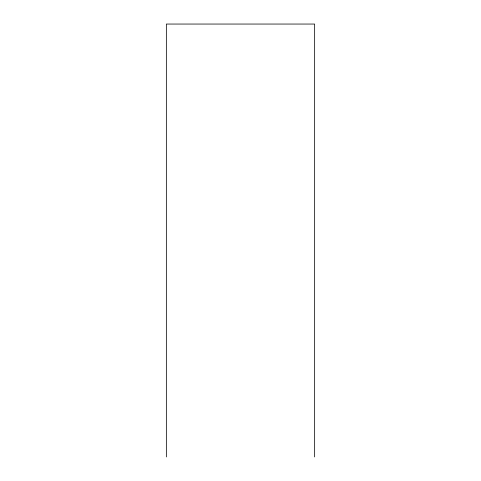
<?xml version="1.0" encoding="UTF-8"?>
<svg xmlns="http://www.w3.org/2000/svg" width="481" height="481" viewBox="0 0 481 481"><rect width="100%" height="100%" fill="white"/><g stroke="black" fill="none" stroke-linecap="round" stroke-linejoin="round"><path stroke-width="0.72" d="M314.646 456.95L314.646 24.05L166.354 24.05L166.354 456.95"/></g></svg>
